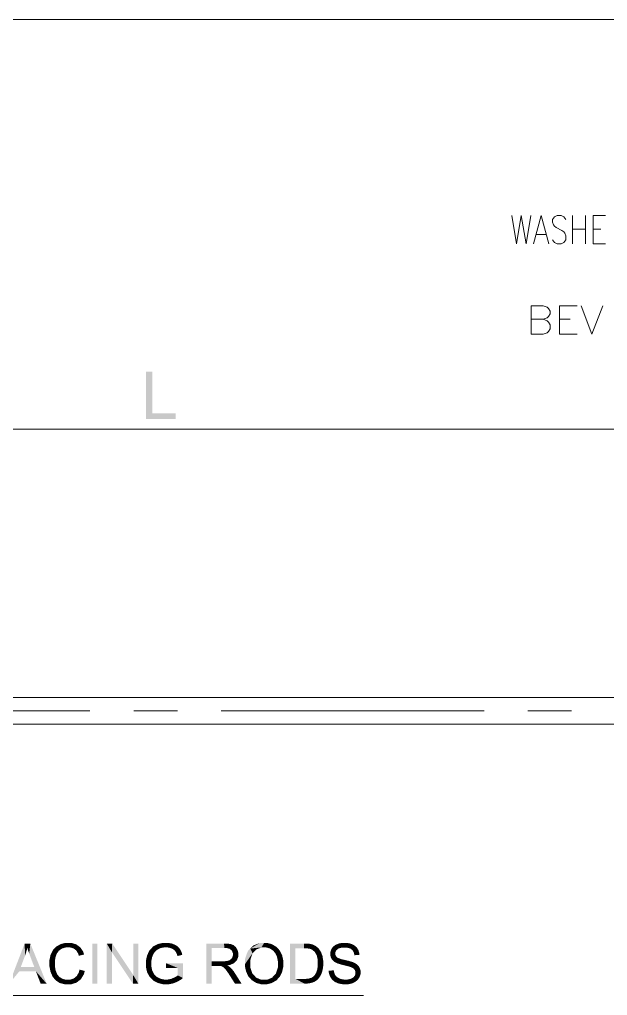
# Model space of a CAD drawing. Header units: millimetres. Extents: x 2 to 579, y 1 to 405.
# Drawn here: x 211.5 to 245, y 146.1 to 201.8 of the extents above; entities that cross this region are included whole.
import ezdxf

# ---------------------------------------------------------------- set-up
doc = ezdxf.new("R2010")
doc.units = ezdxf.units.MM
doc.linetypes.add('XKITLINE00', pattern=[0])
doc.layers.add('GraphicObject', color=6, linetype='Continuous', lineweight=0)
doc.layers.add('LinkedObject', color=7, linetype='Continuous', lineweight=0)

# ---------------------------------------------------------------- blocks, each defined once
blk = doc.blocks.new('*A3')
at = {"layer": 'GraphicObject', "color": 3, "linetype": 'XKITLINE00', "lineweight": 0}
blk.add_line((286.366, 201.808), (151.807, 201.808), dxfattribs=at)
blk = doc.blocks.new('*A4')
at = {"layer": 'LinkedObject'}
for points in [[(219.059, 181.705), (218.703, 179.005), (218.703, 181.705)], [(219.059, 179.324), (218.703, 179.005), (219.059, 181.705)], [(218.703, 179.005), (219.059, 179.324), (220.387, 179.005)], [(220.387, 179.005), (219.059, 179.324), (220.387, 179.324)], [(211.769, 149.069), (211.799, 148.391), (210.891, 146.782)], [(211.799, 148.391), (211.769, 149.069), (211.838, 148.499)], [(211.838, 148.499), (211.769, 149.069), (211.9, 148.718)], [(211.9, 148.718), (211.769, 149.069), (211.923, 148.829)], [(212.095, 149.069), (211.923, 148.829), (211.769, 149.069)], [(211.923, 148.829), (212.095, 149.069), (211.95, 148.735)], [(211.95, 148.735), (212.095, 149.069), (212.031, 148.497)], [(212.031, 148.497), (212.095, 149.069), (212.085, 148.353)], [(212.085, 148.353), (212.095, 149.069), (212.324, 147.722)], [(212.324, 147.722), (212.095, 149.069), (212.418, 147.475)], [(212.418, 147.475), (212.095, 149.069), (213.027, 146.782)], [(213.582, 148.901), (213.727, 148.66), (213.388, 148.699)], [(213.708, 148.97), (213.727, 148.66), (213.582, 148.901)], [(213.834, 149.039), (214.124, 148.849), (213.708, 148.97)], [(213.708, 148.97), (214.124, 148.849), (213.904, 148.786)], [(213.727, 148.66), (213.708, 148.97), (213.815, 148.723)], [(213.815, 148.723), (213.708, 148.97), (213.904, 148.786)], [(214.111, 149.108), (214.124, 148.849), (213.834, 149.039)], [(214.262, 149.108), (214.124, 148.849), (214.111, 149.108)], [(214.124, 148.849), (214.262, 149.108), (214.256, 148.849)], [(214.262, 149.108), (214.37, 148.849), (214.256, 148.849)], [(214.722, 149.02), (214.262, 149.108), (214.434, 149.108)], [(214.839, 148.933), (214.262, 149.108), (214.722, 149.02)], [(214.561, 148.792), (214.262, 149.108), (214.839, 148.933)], [(214.37, 148.849), (214.262, 149.108), (214.561, 148.792)], [(214.561, 148.792), (214.839, 148.933), (214.636, 148.735)], [(214.839, 148.933), (214.712, 148.678), (214.636, 148.735)], [(214.712, 148.678), (214.839, 148.933), (214.827, 148.496)], [(214.827, 148.496), (214.839, 148.933), (215.164, 148.442)], [(215.118, 148.6), (214.839, 148.933), (214.956, 148.846)], [(215.164, 148.442), (214.839, 148.933), (215.118, 148.6)], [(215.928, 149.069), (215.626, 146.782), (215.626, 149.069)], [(215.928, 146.782), (215.626, 146.782), (215.928, 149.069)], [(216.459, 149.069), (216.749, 148.577), (216.459, 146.782)], [(216.749, 148.577), (216.459, 149.069), (216.769, 149.069)], [(216.749, 148.577), (216.769, 149.069), (217.948, 146.782)], [(217.948, 146.782), (216.769, 149.069), (217.968, 147.274)], [(218.259, 149.069), (217.968, 147.274), (217.968, 149.069)], [(218.259, 146.782), (217.968, 147.274), (218.259, 149.069)], [(219.232, 148.967), (218.83, 148.537), (219.101, 148.897)], [(219.402, 148.754), (218.83, 148.537), (219.232, 148.967)], [(219.101, 148.897), (218.83, 148.537), (218.9, 148.682)], [(219.28, 148.671), (218.83, 148.537), (219.402, 148.754)], [(219.665, 149.108), (219.232, 148.967), (219.363, 149.037)], [(219.733, 148.849), (219.232, 148.967), (219.665, 149.108)], [(219.232, 148.967), (219.478, 148.786), (219.402, 148.754)], [(219.478, 148.786), (219.232, 148.967), (219.553, 148.818)], [(219.553, 148.818), (219.232, 148.967), (219.733, 148.849)], [(219.836, 148.849), (219.665, 149.108), (219.836, 149.108)], [(219.733, 148.849), (219.665, 149.108), (219.836, 148.849)], [(219.836, 149.108), (219.923, 148.849), (219.836, 148.849)], [(219.96, 149.108), (219.923, 148.849), (219.836, 149.108)], [(219.923, 148.849), (219.96, 149.108), (220.081, 148.819)], [(220.284, 149.027), (219.96, 149.108), (220.184, 149.067)], [(220.081, 148.819), (219.96, 149.108), (220.284, 149.027)], [(220.081, 148.819), (220.284, 149.027), (220.152, 148.789)], [(220.284, 149.027), (220.223, 148.759), (220.152, 148.789)], [(220.223, 148.759), (220.284, 149.027), (220.332, 148.679)], [(220.542, 148.875), (220.284, 149.027), (220.385, 148.987)], [(220.599, 148.803), (220.284, 149.027), (220.542, 148.875)], [(220.332, 148.679), (220.284, 149.027), (220.599, 148.803)], [(220.332, 148.679), (220.599, 148.803), (220.37, 148.629)], [(220.599, 148.803), (220.408, 148.579), (220.37, 148.629)], [(220.408, 148.579), (220.599, 148.803), (220.472, 148.442)], [(220.472, 148.442), (220.599, 148.803), (220.742, 148.544)], [(220.742, 148.544), (220.599, 148.803), (220.656, 148.732)], [(222.446, 148.06), (222.144, 146.782), (222.144, 149.069)], [(222.144, 149.069), (222.446, 148.817), (222.446, 148.06)], [(223.169, 148.817), (222.144, 149.069), (223.156, 149.069)], [(222.446, 148.817), (222.144, 149.069), (223.169, 148.817)], [(223.156, 149.069), (223.296, 148.817), (223.169, 148.817)], [(223.541, 149.038), (223.156, 149.069), (223.309, 149.069)], [(223.62, 149.007), (223.156, 149.069), (223.541, 149.038)], [(223.482, 148.765), (223.156, 149.069), (223.62, 149.007)], [(223.296, 148.817), (223.156, 149.069), (223.482, 148.765)], [(223.62, 149.007), (223.54, 148.713), (223.482, 148.765)], [(223.7, 148.976), (223.54, 148.713), (223.62, 149.007)], [(223.54, 148.713), (223.7, 148.976), (223.599, 148.66)], [(223.599, 148.66), (223.7, 148.976), (223.874, 148.789)], [(223.874, 148.789), (223.658, 148.527), (223.599, 148.66)], [(223.922, 148.711), (223.658, 148.527), (223.874, 148.789)], [(223.874, 148.789), (223.7, 148.976), (223.827, 148.867)], [(224.657, 148.786), (224.351, 147.895), (224.504, 148.625)], [(224.778, 148.516), (224.351, 147.895), (224.657, 148.786)], [(225.204, 149.108), (224.657, 148.786), (224.809, 148.947)], [(225.446, 149.108), (224.657, 148.786), (225.204, 149.108)], [(225.286, 148.847), (224.657, 148.786), (225.446, 149.108)], [(225.01, 148.737), (224.657, 148.786), (225.286, 148.847)], [(224.657, 148.786), (225.01, 148.737), (224.894, 148.626)], [(224.778, 148.516), (224.657, 148.786), (224.894, 148.626)], [(225.286, 148.847), (225.446, 149.108), (225.447, 148.847)], [(225.446, 149.108), (225.56, 148.847), (225.447, 148.847)], [(225.889, 149.032), (225.446, 149.108), (225.604, 149.108)], [(226.016, 148.956), (225.446, 149.108), (225.889, 149.032)], [(225.765, 148.79), (225.446, 149.108), (226.016, 148.956)], [(225.56, 148.847), (225.446, 149.108), (225.765, 148.79)], [(225.765, 148.79), (226.016, 148.956), (225.856, 148.732)], [(226.016, 148.956), (225.946, 148.675), (225.856, 148.732)], [(225.946, 148.675), (226.016, 148.956), (226.085, 148.514)], [(226.337, 148.67), (226.016, 148.956), (226.144, 148.881)], [(226.404, 148.535), (226.016, 148.956), (226.337, 148.67)], [(226.085, 148.514), (226.016, 148.956), (226.404, 148.535)], [(226.928, 149.069), (227.23, 148.799), (226.928, 146.782)], [(227.711, 148.799), (226.928, 149.069), (227.715, 149.069)], [(227.23, 148.799), (226.928, 149.069), (227.711, 148.799)], [(226.928, 146.782), (227.23, 148.799), (227.23, 147.052)], [(227.715, 149.069), (227.846, 148.799), (227.711, 148.799)], [(227.849, 149.069), (227.846, 148.799), (227.715, 149.069)], [(227.849, 149.069), (228.041, 148.775), (227.846, 148.799)], [(228.052, 149.052), (228.041, 148.775), (227.849, 149.069)], [(228.122, 149.036), (228.041, 148.775), (228.052, 149.052)], [(228.122, 149.036), (228.102, 148.752), (228.041, 148.775)], [(228.102, 148.752), (228.122, 149.036), (228.187, 148.719)], [(228.388, 148.931), (228.122, 149.036), (228.22, 149.013)], [(228.457, 148.872), (228.122, 149.036), (228.388, 148.931)], [(228.33, 148.59), (228.122, 149.036), (228.457, 148.872)], [(228.187, 148.719), (228.122, 149.036), (228.33, 148.59)], [(228.457, 148.872), (228.389, 148.494), (228.33, 148.59)], [(228.548, 148.796), (228.389, 148.494), (228.457, 148.872)], [(228.683, 148.6), (228.389, 148.494), (228.548, 148.796)], [(229.316, 148.801), (229.218, 148.477), (229.267, 148.725)], [(229.571, 148.689), (229.218, 148.477), (229.316, 148.801)], [(229.365, 148.876), (229.634, 148.739), (229.316, 148.801)], [(229.316, 148.801), (229.634, 148.739), (229.571, 148.689)], [(229.508, 148.99), (229.634, 148.739), (229.365, 148.876)], [(229.696, 148.79), (229.508, 148.99), (229.602, 149.029)], [(229.634, 148.739), (229.508, 148.99), (229.696, 148.79)], [(229.697, 149.069), (229.896, 148.84), (229.602, 149.029)], [(229.602, 149.029), (229.896, 148.84), (229.696, 148.79)], [(229.906, 149.108), (229.896, 148.84), (229.697, 149.069)], [(230.022, 149.108), (229.896, 148.84), (229.906, 149.108)], [(229.896, 148.84), (230.022, 149.108), (230.033, 148.84)], [(230.022, 149.108), (230.165, 148.84), (230.033, 148.84)], [(230.373, 149.067), (230.022, 149.108), (230.149, 149.108)], [(230.47, 149.026), (230.022, 149.108), (230.373, 149.067)], [(230.364, 148.785), (230.022, 149.108), (230.47, 149.026)], [(230.165, 148.84), (230.022, 149.108), (230.364, 148.785)], [(230.47, 149.026), (230.432, 148.729), (230.364, 148.785)], [(230.567, 148.985), (230.432, 148.729), (230.47, 149.026)], [(230.432, 148.729), (230.567, 148.985), (230.499, 148.674)], [(230.499, 148.674), (230.567, 148.985), (230.768, 148.784)], [(230.768, 148.784), (230.578, 148.51), (230.499, 148.674)], [(230.768, 148.784), (230.567, 148.985), (230.716, 148.864)], [(230.82, 148.705), (230.578, 148.51), (230.768, 148.784)], [(210.891, 146.782), (211.799, 148.391), (211.547, 147.722)], [(213.531, 148.277), (213.184, 148.121), (213.252, 148.433)], [(213.495, 148.057), (213.184, 148.121), (213.531, 148.277)], [(213.567, 148.383), (213.252, 148.433), (213.32, 148.566)], [(213.531, 148.277), (213.252, 148.433), (213.567, 148.383)], [(213.388, 148.699), (213.727, 148.66), (213.32, 148.566)], [(213.32, 148.566), (213.727, 148.66), (213.602, 148.49)], [(213.567, 148.383), (213.32, 148.566), (213.602, 148.49)], [(214.827, 148.496), (215.164, 148.442), (214.867, 148.372)], [(216.459, 146.782), (216.749, 148.577), (216.749, 146.782)], [(218.83, 148.537), (218.691, 148.081), (218.761, 148.393)], [(219.046, 148.287), (218.691, 148.081), (218.83, 148.537)], [(219.002, 148.057), (218.691, 148.081), (219.046, 148.287)], [(219.233, 148.62), (218.83, 148.537), (219.28, 148.671)], [(219.187, 148.568), (218.83, 148.537), (219.233, 148.62)], [(219.115, 148.455), (218.83, 148.537), (219.187, 148.568)], [(218.83, 148.537), (219.115, 148.455), (219.089, 148.393)], [(219.046, 148.287), (218.83, 148.537), (219.089, 148.393)], [(220.472, 148.442), (220.742, 148.544), (220.498, 148.354)], [(220.498, 148.354), (220.742, 148.544), (220.772, 148.429)], [(223.812, 148.034), (223.478, 148.125), (223.567, 148.193)], [(223.597, 148.24), (223.812, 148.034), (223.567, 148.193)], [(223.628, 148.288), (223.812, 148.034), (223.597, 148.24)], [(223.628, 148.288), (223.969, 148.445), (223.812, 148.034)], [(223.658, 148.39), (223.969, 148.445), (223.628, 148.288)], [(223.969, 148.539), (223.658, 148.527), (223.922, 148.711)], [(223.969, 148.445), (223.658, 148.527), (223.969, 148.539)], [(223.658, 148.527), (223.969, 148.445), (223.658, 148.446)], [(223.969, 148.445), (223.658, 148.39), (223.658, 148.446)], [(223.812, 148.034), (223.969, 148.445), (223.89, 148.118)], [(223.89, 148.118), (223.969, 148.445), (223.969, 148.323)], [(224.504, 148.625), (224.351, 147.895), (224.351, 148.179)], [(224.662, 148.148), (224.351, 147.895), (224.778, 148.516)], [(226.085, 148.514), (226.404, 148.535), (226.132, 148.41)], [(226.404, 148.535), (226.179, 148.306), (226.132, 148.41)], [(226.179, 148.306), (226.404, 148.535), (226.226, 148.062)], [(226.226, 148.062), (226.404, 148.535), (226.537, 148.093)], [(226.537, 148.093), (226.404, 148.535), (226.471, 148.399)], [(228.389, 148.494), (228.683, 148.6), (228.447, 148.398)], [(228.447, 148.398), (228.683, 148.6), (228.728, 148.481)], [(228.728, 148.481), (228.506, 148.122), (228.447, 148.398)], [(228.773, 148.362), (228.506, 148.122), (228.728, 148.481)], [(228.817, 148.091), (228.506, 148.122), (228.773, 148.362)], [(229.267, 148.725), (229.218, 148.477), (229.218, 148.563)], [(229.508, 148.568), (229.218, 148.477), (229.571, 148.689)], [(229.218, 148.477), (229.508, 148.568), (229.508, 148.497)], [(229.508, 148.435), (229.218, 148.477), (229.508, 148.497)], [(229.218, 148.477), (229.508, 148.435), (229.218, 148.398)], [(229.218, 148.398), (229.508, 148.435), (229.258, 148.255)], [(229.258, 148.255), (229.508, 148.435), (229.298, 148.192)], [(229.298, 148.192), (229.508, 148.435), (229.552, 148.334)], [(229.552, 148.334), (229.459, 148.022), (229.298, 148.192)], [(229.298, 148.192), (229.459, 148.022), (229.338, 148.128)], [(229.597, 148.294), (229.459, 148.022), (229.552, 148.334)], [(229.459, 148.022), (229.597, 148.294), (229.541, 147.979)], [(229.541, 147.979), (229.597, 148.294), (229.641, 148.254)], [(229.541, 147.979), (229.641, 148.254), (229.604, 147.945)], [(229.604, 147.945), (229.641, 148.254), (229.824, 147.874)], [(229.824, 147.874), (229.641, 148.254), (229.868, 148.173)], [(229.824, 147.874), (229.868, 148.173), (229.982, 147.836)], [(229.982, 147.836), (229.868, 148.173), (230.053, 148.131)], [(230.876, 148.524), (230.578, 148.51), (230.82, 148.705)], [(230.88, 148.424), (230.578, 148.51), (230.876, 148.524)], [(230.578, 148.51), (230.88, 148.424), (230.59, 148.401)], [(211.461, 147.475), (210.891, 146.782), (211.547, 147.722)], [(211.547, 147.722), (212.418, 147.475), (211.461, 147.475)], [(212.324, 147.722), (212.418, 147.475), (211.547, 147.722)], [(213.184, 148.121), (213.495, 148.057), (213.184, 147.942)], [(213.184, 147.942), (213.495, 148.057), (213.495, 147.944)], [(213.495, 147.944), (213.184, 147.779), (213.184, 147.942)], [(213.495, 147.798), (213.184, 147.779), (213.495, 147.944)], [(213.495, 147.798), (213.305, 147.329), (213.184, 147.779)], [(213.184, 147.779), (213.305, 147.329), (213.244, 147.472)], [(213.537, 147.543), (213.305, 147.329), (213.495, 147.798)], [(218.691, 148.081), (219.002, 148.057), (218.691, 147.914)], [(218.691, 147.914), (219.002, 148.057), (219.002, 147.933)], [(219.002, 147.78), (218.691, 147.914), (219.002, 147.933)], [(218.691, 147.914), (218.831, 147.304), (218.691, 147.746)], [(219.002, 147.78), (218.831, 147.304), (218.691, 147.914)], [(218.691, 147.746), (218.831, 147.304), (218.761, 147.441)], [(219.054, 147.524), (218.831, 147.304), (219.002, 147.78)], [(219.837, 147.948), (220.509, 147.678), (219.837, 147.678)], [(220.806, 147.948), (220.509, 147.678), (219.837, 147.948)], [(220.509, 147.252), (220.806, 147.948), (220.806, 147.1)], [(220.509, 147.678), (220.806, 147.948), (220.509, 147.252)], [(222.446, 148.06), (222.446, 147.797), (222.144, 146.782)], [(222.144, 146.782), (222.446, 147.797), (222.446, 146.782)], [(222.796, 147.797), (222.446, 148.06), (223.095, 148.06)], [(222.446, 147.797), (222.446, 148.06), (222.796, 147.797)], [(222.796, 147.797), (223.095, 148.06), (222.855, 147.797)], [(222.855, 147.797), (223.095, 148.06), (222.939, 147.792)], [(222.939, 147.792), (223.095, 148.06), (222.965, 147.786)], [(222.965, 147.786), (223.095, 148.06), (223, 147.778)], [(223, 147.778), (223.095, 148.06), (223.069, 147.747)], [(223.069, 147.747), (223.095, 148.06), (223.199, 148.06)], [(223.069, 147.747), (223.199, 148.06), (223.102, 147.726)], [(223.199, 148.06), (223.326, 147.822), (223.102, 147.726)], [(223.102, 147.726), (223.326, 147.822), (223.136, 147.704)], [(223.326, 147.822), (223.213, 147.627), (223.136, 147.704)], [(223.361, 148.082), (223.326, 147.822), (223.199, 148.06)], [(223.386, 147.793), (223.213, 147.627), (223.326, 147.822)], [(223.213, 147.627), (223.386, 147.793), (223.256, 147.573)], [(223.256, 147.573), (223.386, 147.793), (223.299, 147.518)], [(223.299, 147.518), (223.386, 147.793), (223.508, 147.709)], [(223.508, 147.709), (223.408, 147.361), (223.299, 147.518)], [(223.326, 147.822), (223.361, 148.082), (223.49, 147.845)], [(223.419, 148.103), (223.812, 148.034), (223.361, 148.082)], [(223.733, 147.951), (223.361, 148.082), (223.812, 148.034)], [(223.49, 147.845), (223.361, 148.082), (223.733, 147.951)], [(223.508, 147.709), (223.386, 147.793), (223.477, 147.737)], [(223.574, 147.648), (223.408, 147.361), (223.508, 147.709)], [(223.7, 147.496), (223.408, 147.361), (223.574, 147.648)], [(223.478, 148.125), (223.812, 148.034), (223.419, 148.103)], [(224.351, 147.895), (224.662, 148.148), (224.662, 147.89)], [(224.351, 147.895), (224.662, 147.683), (224.351, 147.744)], [(224.662, 147.683), (224.351, 147.895), (224.662, 147.89)], [(224.351, 147.744), (224.662, 147.683), (224.416, 147.459)], [(224.416, 147.459), (224.662, 147.683), (224.482, 147.324)], [(224.482, 147.324), (224.662, 147.683), (224.773, 147.358)], [(226.116, 147.361), (226.537, 147.921), (226.397, 147.299)], [(226.226, 147.702), (226.537, 147.921), (226.116, 147.361)], [(226.226, 147.923), (226.537, 148.093), (226.537, 147.921)], [(226.226, 148.062), (226.537, 148.093), (226.226, 147.923)], [(226.537, 147.921), (226.226, 147.702), (226.226, 147.923)], [(226.397, 147.299), (226.537, 147.921), (226.467, 147.437)], [(226.467, 147.437), (226.537, 147.921), (226.537, 147.748)], [(228.506, 147.813), (228.817, 147.807), (228.476, 147.593)], [(228.476, 147.593), (228.817, 147.807), (228.757, 147.476)], [(228.817, 147.938), (228.506, 148.122), (228.817, 148.091)], [(228.506, 148.122), (228.817, 147.938), (228.506, 147.942)], [(228.817, 147.938), (228.506, 147.813), (228.506, 147.942)], [(228.817, 147.807), (228.506, 147.813), (228.817, 147.938)], [(228.757, 147.476), (228.817, 147.807), (228.787, 147.577)], [(229.982, 147.836), (230.053, 148.131), (230.139, 147.798)], [(230.139, 147.798), (230.053, 148.131), (230.237, 148.089)], [(230.139, 147.798), (230.237, 148.089), (230.343, 147.742)], [(230.343, 147.742), (230.237, 148.089), (230.389, 147.724)], [(230.389, 147.724), (230.237, 148.089), (230.46, 147.697)], [(230.49, 148.016), (230.46, 147.697), (230.237, 148.089)], [(230.559, 147.985), (230.46, 147.697), (230.49, 148.016)], [(230.46, 147.697), (230.559, 147.985), (230.564, 147.63)], [(230.564, 147.63), (230.559, 147.985), (230.659, 147.939)], [(230.564, 147.63), (230.659, 147.939), (230.595, 147.589)], [(230.595, 147.589), (230.659, 147.939), (230.627, 147.549)], [(230.659, 147.939), (230.854, 147.752), (230.627, 147.549)], [(230.627, 147.549), (230.854, 147.752), (230.658, 147.455)], [(230.658, 147.455), (230.854, 147.752), (230.901, 147.681)], [(230.658, 147.455), (230.901, 147.681), (230.658, 147.402)], [(230.658, 147.402), (230.901, 147.681), (230.658, 147.349)], [(230.901, 147.681), (230.949, 147.427), (230.658, 147.349)], [(230.854, 147.752), (230.659, 147.939), (230.806, 147.822)], [(230.949, 147.427), (230.901, 147.681), (230.949, 147.519)], [(212.418, 147.475), (213.027, 146.782), (212.683, 146.782)], [(213.305, 147.329), (213.537, 147.543), (213.58, 147.434)], [(213.622, 147.326), (213.305, 147.329), (213.58, 147.434)], [(213.305, 147.329), (213.657, 146.893), (213.365, 147.187)], [(213.622, 147.326), (213.657, 146.893), (213.305, 147.329)], [(213.365, 147.187), (213.657, 146.893), (213.541, 146.969)], [(213.754, 147.163), (213.657, 146.893), (213.622, 147.326)], [(213.657, 146.893), (213.754, 147.163), (213.844, 147.109)], [(213.934, 147.055), (213.657, 146.893), (213.844, 147.109)], [(214.575, 147.075), (214.861, 146.939), (214.359, 147.001)], [(214.861, 146.939), (214.575, 147.075), (214.663, 147.148)], [(214.751, 147.221), (214.861, 146.939), (214.663, 147.148)], [(214.751, 147.221), (215.203, 147.507), (214.861, 146.939)], [(214.87, 147.439), (215.203, 147.507), (214.751, 147.221)], [(214.861, 146.939), (215.203, 147.507), (214.985, 147.036)], [(215.203, 147.507), (214.87, 147.439), (214.901, 147.583)], [(214.985, 147.036), (215.203, 147.507), (215.156, 147.321)], [(217.968, 147.274), (218.259, 146.782), (217.948, 146.782)], [(218.831, 147.304), (219.054, 147.524), (219.107, 147.421)], [(219.16, 147.318), (218.831, 147.304), (219.107, 147.421)], [(219.16, 147.318), (219.247, 146.887), (218.831, 147.304)], [(218.831, 147.304), (219.247, 146.887), (218.901, 147.168)], [(218.901, 147.168), (219.247, 146.887), (219.109, 146.959)], [(219.313, 147.165), (219.247, 146.887), (219.16, 147.318)], [(219.247, 146.887), (219.313, 147.165), (219.414, 147.115)], [(219.514, 147.065), (219.247, 146.887), (219.414, 147.115)], [(219.514, 147.065), (219.859, 146.743), (219.247, 146.887)], [(219.728, 147.015), (219.859, 146.743), (219.514, 147.065)], [(220.346, 146.833), (220.131, 147.053), (220.225, 147.091)], [(220.319, 147.129), (220.465, 146.877), (220.225, 147.091)], [(220.225, 147.091), (220.465, 146.877), (220.346, 146.833)], [(220.461, 147.209), (220.806, 147.1), (220.319, 147.129)], [(220.319, 147.129), (220.806, 147.1), (220.465, 146.877)], [(220.509, 147.252), (220.806, 147.1), (220.461, 147.209)], [(220.465, 146.877), (220.806, 147.1), (220.695, 147.011)], [(223.408, 147.361), (223.7, 147.496), (223.474, 147.258)], [(223.474, 147.258), (223.7, 147.496), (223.758, 147.404)], [(223.474, 147.258), (223.758, 147.404), (223.776, 146.782)], [(223.776, 146.782), (223.758, 147.404), (224.154, 146.782)], [(224.773, 147.358), (224.74, 146.977), (224.482, 147.324)], [(224.482, 147.324), (224.74, 146.977), (224.547, 147.189)], [(224.884, 147.239), (224.74, 146.977), (224.773, 147.358)], [(224.74, 146.977), (224.884, 147.239), (224.867, 146.899)], [(224.867, 146.899), (224.884, 147.239), (224.996, 147.12)], [(224.996, 147.12), (225.444, 146.743), (224.867, 146.899)], [(225.275, 147.001), (225.444, 146.743), (224.996, 147.12)], [(225.999, 146.884), (225.614, 147.001), (225.895, 147.121)], [(226.005, 147.241), (226.128, 146.954), (225.895, 147.121)], [(225.895, 147.121), (226.128, 146.954), (225.999, 146.884)], [(226.397, 147.299), (226.005, 147.241), (226.116, 147.361)], [(226.327, 147.162), (226.005, 147.241), (226.397, 147.299)], [(226.128, 146.954), (226.005, 147.241), (226.327, 147.162)], [(228.12, 146.821), (227.832, 147.052), (228.009, 147.073)], [(228.073, 147.094), (228.12, 146.821), (228.009, 147.073)], [(228.138, 147.115), (228.12, 146.821), (228.073, 147.094)], [(228.12, 146.821), (228.138, 147.115), (228.2, 146.84)], [(228.393, 146.935), (228.138, 147.115), (228.24, 147.174)], [(228.336, 146.898), (228.138, 147.115), (228.393, 146.935)], [(228.2, 146.84), (228.138, 147.115), (228.336, 146.898)], [(228.279, 147.212), (228.449, 146.973), (228.24, 147.174)], [(228.24, 147.174), (228.449, 146.973), (228.393, 146.935)], [(228.601, 147.143), (228.279, 147.212), (228.332, 147.266)], [(228.553, 147.077), (228.279, 147.212), (228.601, 147.143)], [(228.449, 146.973), (228.279, 147.212), (228.553, 147.077)], [(228.416, 147.411), (228.601, 147.143), (228.332, 147.266)], [(228.757, 147.476), (228.416, 147.411), (228.476, 147.593)], [(228.726, 147.375), (228.416, 147.411), (228.757, 147.476)], [(228.648, 147.209), (228.416, 147.411), (228.726, 147.375)], [(228.601, 147.143), (228.416, 147.411), (228.648, 147.209)], [(229.429, 147.455), (229.133, 147.516), (229.419, 147.541)], [(229.133, 147.516), (229.258, 147.105), (229.136, 147.401)], [(229.429, 147.455), (229.258, 147.105), (229.133, 147.516)], [(229.136, 147.401), (229.258, 147.105), (229.199, 147.196)], [(229.476, 147.314), (229.258, 147.105), (229.429, 147.455)], [(229.258, 147.105), (229.476, 147.314), (229.318, 147.014)], [(229.318, 147.014), (229.476, 147.314), (229.482, 146.878)], [(229.513, 147.259), (229.482, 146.878), (229.476, 147.314)], [(229.55, 147.204), (229.482, 146.878), (229.513, 147.259)], [(229.55, 147.204), (229.587, 146.833), (229.482, 146.878)], [(229.665, 147.115), (229.587, 146.833), (229.55, 147.204)], [(229.587, 146.833), (229.665, 147.115), (229.691, 146.788)], [(229.742, 147.081), (229.691, 146.788), (229.665, 147.115)], [(229.82, 147.047), (229.691, 146.788), (229.742, 147.081)], [(230.397, 147.064), (230.792, 147.003), (230.331, 147.039)], [(230.463, 147.09), (230.792, 147.003), (230.397, 147.064)], [(230.562, 147.161), (230.845, 147.083), (230.463, 147.09)], [(230.463, 147.09), (230.845, 147.083), (230.792, 147.003)], [(230.594, 147.206), (230.897, 147.164), (230.562, 147.161)], [(230.845, 147.083), (230.562, 147.161), (230.897, 147.164)], [(230.626, 147.251), (230.897, 147.164), (230.594, 147.206)], [(230.626, 147.251), (230.949, 147.427), (230.897, 147.164)], [(230.658, 147.349), (230.949, 147.427), (230.626, 147.251)], [(230.897, 147.164), (230.949, 147.427), (230.949, 147.336)], [(213.934, 147.055), (214.257, 146.743), (213.657, 146.893)], [(213.657, 146.893), (214.257, 146.743), (213.772, 146.818)], [(213.772, 146.818), (214.257, 146.743), (214.073, 146.743)], [(214.128, 147.001), (214.257, 146.743), (213.934, 147.055)], [(214.257, 146.743), (214.128, 147.001), (214.232, 147.001)], [(214.359, 147.001), (214.257, 146.743), (214.232, 147.001)], [(214.359, 147.001), (214.861, 146.939), (214.257, 146.743)], [(214.257, 146.743), (214.861, 146.939), (214.436, 146.743)], [(214.436, 146.743), (214.861, 146.939), (214.738, 146.841)], [(219.247, 146.887), (219.859, 146.743), (219.385, 146.815)], [(219.385, 146.815), (219.859, 146.743), (219.691, 146.743)], [(219.859, 146.743), (219.728, 147.015), (219.841, 147.015)], [(219.841, 147.015), (219.984, 146.743), (219.859, 146.743)], [(219.939, 147.015), (219.984, 146.743), (219.841, 147.015)], [(220.131, 147.053), (220.227, 146.788), (219.939, 147.015)], [(219.939, 147.015), (220.227, 146.788), (219.984, 146.743)], [(220.227, 146.788), (220.131, 147.053), (220.346, 146.833)], [(224.867, 146.899), (225.444, 146.743), (224.994, 146.821)], [(224.994, 146.821), (225.444, 146.743), (225.283, 146.743)], [(225.444, 146.743), (225.275, 147.001), (225.443, 147.001)], [(225.614, 147.001), (225.444, 146.743), (225.443, 147.001)], [(225.444, 146.743), (225.614, 147.001), (225.593, 146.743)], [(225.593, 146.743), (225.614, 147.001), (225.871, 146.813)], [(225.871, 146.813), (225.614, 147.001), (225.999, 146.884)], [(227.23, 147.052), (227.753, 146.782), (226.928, 146.782)], [(227.719, 147.052), (227.753, 146.782), (227.23, 147.052)], [(227.719, 147.052), (227.857, 146.782), (227.753, 146.782)], [(227.832, 147.052), (227.857, 146.782), (227.719, 147.052)], [(228.04, 146.801), (227.832, 147.052), (228.12, 146.821)], [(227.857, 146.782), (227.832, 147.052), (228.04, 146.801)], [(229.82, 147.047), (229.951, 146.743), (229.691, 146.788)], [(229.995, 147.013), (229.951, 146.743), (229.82, 147.047)], [(229.995, 147.013), (230.105, 146.743), (229.951, 146.743)], [(230.092, 147.013), (230.105, 146.743), (229.995, 147.013)], [(230.092, 147.013), (230.228, 146.743), (230.105, 146.743)], [(230.179, 147.013), (230.228, 146.743), (230.092, 147.013)], [(230.331, 147.039), (230.545, 146.832), (230.179, 147.013)], [(230.179, 147.013), (230.545, 146.832), (230.228, 146.743)], [(230.228, 146.743), (230.545, 146.832), (230.447, 146.788)], [(230.643, 146.877), (230.331, 147.039), (230.792, 147.003)], [(230.545, 146.832), (230.331, 147.039), (230.643, 146.877)]]:
    blk.add_hatch(color=7, dxfattribs=at).paths.add_polyline_path(points, flags=17)
at = {"layer": 'LinkedObject', "color": 2, "linetype": 'XKITLINE00', "lineweight": 0}
for p, q in [((239.585, 190.623), (239.855, 189.003)), ((239.855, 189.003), (240.125, 190.623)), ((240.125, 190.623), (240.395, 189.003)), ((240.395, 189.003), (240.665, 190.623)), ((240.827, 189.003), (241.259, 190.623)), ((241.259, 190.623), (241.691, 189.003)), ((241.907, 190.392), (242.015, 190.546)), ((242.015, 190.546), (242.177, 190.623)), ((242.177, 190.623), (242.393, 190.623)), ((242.393, 190.623), (242.555, 190.546)), ((242.555, 190.546), (242.663, 190.392)), ((243.041, 190.623), (243.041, 189.003)), ((243.797, 190.623), (243.797, 189.003)), ((244.229, 189.003), (244.229, 190.623)), ((244.229, 190.623), (244.931, 190.623)), ((241.907, 190.238), (241.907, 190.392)), ((241.961, 190.083), (241.907, 190.238)), ((242.015, 190.006), (241.961, 190.083)), ((242.123, 189.929), (242.015, 190.006)), ((240.989, 189.543), (241.529, 189.543)), ((242.447, 189.775), (242.123, 189.929)), ((242.555, 189.698), (242.447, 189.775)), ((242.609, 189.62), (242.555, 189.698)), ((242.663, 189.466), (242.609, 189.62)), ((242.663, 189.235), (242.663, 189.466)), ((243.041, 189.852), (243.797, 189.852)), ((244.229, 189.852), (244.661, 189.852)), ((241.907, 189.235), (242.015, 189.08)), ((242.015, 189.08), (242.177, 189.003)), ((242.177, 189.003), (242.393, 189.003)), ((242.393, 189.003), (242.555, 189.08)), ((242.555, 189.08), (242.663, 189.235)), ((244.931, 189.003), (244.229, 189.003)), ((240.683, 183.848), (240.683, 185.468)), ((240.683, 185.468), (241.377, 185.468)), ((241.377, 185.468), (241.609, 185.391)), ((241.609, 185.391), (241.686, 185.314)), ((241.686, 185.314), (241.763, 185.159)), ((241.763, 185.005), (241.686, 184.851)), ((241.763, 185.159), (241.763, 185.005)), ((242.303, 183.848), (242.303, 185.468)), ((242.303, 185.468), (243.306, 185.468)), ((243.537, 185.468), (244.154, 183.848)), ((244.154, 183.848), (244.772, 185.468)), ((241.377, 184.697), (240.683, 184.697)), ((240.683, 184.697), (241.377, 184.697)), ((241.609, 184.774), (241.377, 184.697)), ((241.377, 184.697), (241.609, 184.619)), ((241.686, 184.851), (241.609, 184.774)), ((241.609, 184.619), (241.686, 184.542)), ((241.686, 184.542), (241.763, 184.388)), ((241.763, 184.388), (241.763, 184.157)), ((242.303, 184.697), (242.92, 184.697)), ((241.377, 183.848), (240.683, 183.848)), ((241.609, 183.925), (241.377, 183.848)), ((241.686, 184.002), (241.609, 183.925)), ((241.763, 184.157), (241.686, 184.002)), ((243.306, 183.848), (242.303, 183.848))]:
    blk.add_line(p, q, dxfattribs=at)
at = {"layer": 'LinkedObject', "color": 1, "linetype": 'XKITLINE00', "lineweight": 0}
blk.add_line((280.783, 178.42), (158.308, 178.42), dxfattribs=at)
at = {"layer": 'LinkedObject', "color": 7, "linetype": 'XKITLINE00', "lineweight": 0}
for p, q in [((175.588, 163.103), (263.503, 163.103)), ((263.503, 161.589), (174.508, 161.589)), ((210.895, 146.105), (213.024, 146.105)), ((213.024, 146.105), (215.329, 146.105)), ((215.329, 146.105), (216.216, 146.105)), ((216.216, 146.105), (218.522, 146.105)), ((218.522, 146.105), (221.005, 146.105)), ((221.005, 146.105), (221.893, 146.105)), ((221.893, 146.105), (224.198, 146.105)), ((224.198, 146.105), (226.681, 146.105)), ((226.681, 146.105), (228.987, 146.105)), ((228.987, 146.105), (231.116, 146.105))]:
    blk.add_line(p, q, dxfattribs=at)
at = {"layer": 'LinkedObject', "color": 6, "linetype": 'XKITLINE00', "lineweight": 0}
for p, q in [((200.497, 162.346), (215.497, 162.346)), ((217.997, 162.346), (220.497, 162.346)), ((222.997, 162.346), (237.997, 162.346)), ((240.497, 162.346), (242.997, 162.346))]:
    blk.add_line(p, q, dxfattribs=at)

msp = doc.modelspace()

# ---------------------------------------------------------------- block references
at = {"lineweight": 0}
for name in ['*A3', '*A4']:
    msp.add_blockref(name, (0, 0), dxfattribs=at)

doc.saveas('drawing.dxf')
